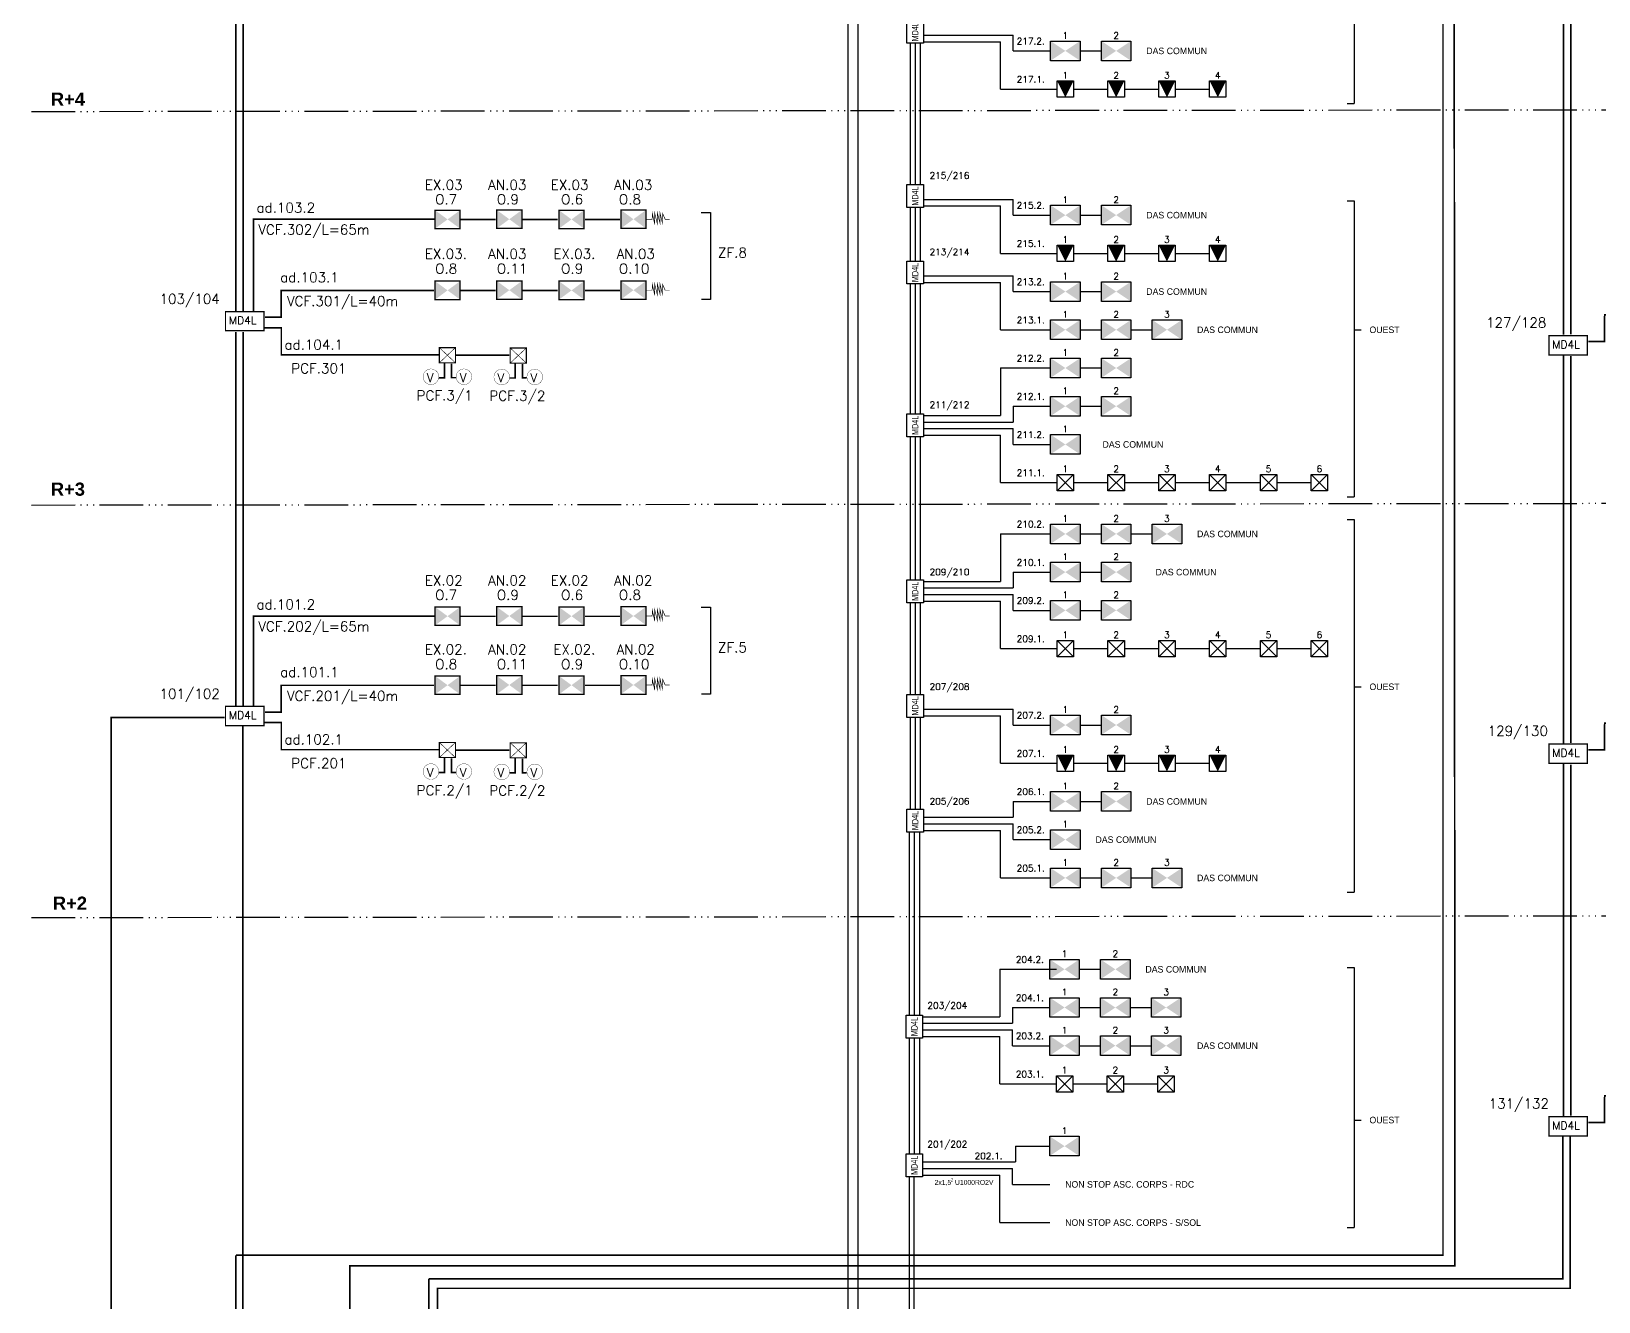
# Model space of a CAD drawing. Header units: millimetres. Extents: x 3366 to 4352, y -3415 to -2128.
# Drawn here: x 3365.7 to 3796.2, y -3038.2 to -2689 of the extents above; entities that cross this region are included whole.
import ezdxf
from ezdxf.enums import TextEntityAlignment as Align

# ---------------------------------------------------------------- set-up
doc = ezdxf.new("R2010")
doc.units = ezdxf.units.MM
for name, pattern in [('ACAD_ISO06W100', [37.5, 24, -3, 0.5, -3, 0.5, -3, 0.5, -3]), ('CACHE2', [4.7625, 3.175, -1.5875]), ('SLD', [0])]:
    doc.linetypes.add(name, pattern=pattern)
for name, color, linetype in [('CCF', 6, 'Continuous'), ('JCC-ADRESSAGE', 6, 'Continuous'), ('JCC-ALARME GENERALE SELECTIVE', 3, 'Continuous'), ('JCC-CABLE1', 90, 'CABLE1'), ('JCC-CABLE2', 1, 'CABLE2'), ('JCC-CABLE3', 4, 'CABLE3'), ('JCC-CABLE4', 210, 'CABLE4'), ('JCC-CABLE5', 160, 'CABLE5'), ('JCC-ELEMENT DEPORTE_4 L DAS', 1, 'Continuous'), ('JCC-SYNOPTIQUE', 7, 'ACAD_ISO06W100')]:
    doc.layers.add(name, color=color, linetype=linetype)
doc.layers.add('JCC-MD4L', color=1, linetype='Continuous', lineweight=0)
doc.layers.add('JCC-PCF', color=1, linetype='Continuous', lineweight=25)
doc.styles.add('HELVL', font='ROMAND.SHX')
doc.styles.add('JOHNSON', font='')
doc.styles.add('ROMANC', font='romanc')
doc.styles.add('TEXTE', font='romans.shx')
doc.styles.get('JOHNSON').set_extended_font_data('Arial', bold=True)
doc.linetypes.add('CABLE1', pattern='A,3,-0.2,["/",Standard,S=1,R=0,X=0,Y=-0.5],-0.9', length=4.1)
doc.linetypes.add('CABLE2', pattern='A,3,-0.2,["//",Standard,S=1,R=0,X=0,Y=-0.5],-1.9', length=5.1)
doc.linetypes.add('CABLE3', pattern='A,3,-0.3,["*",Standard,S=1,R=0,X=0,Y=-0.5],-1', length=4.3)
doc.linetypes.add('CABLE4', pattern='A,3,-0.3,["**",Standard,S=1,R=0,X=0,Y=-0.5],-2', length=5.3)
doc.linetypes.add('CABLE5', pattern='A,3,-0.3,["~",Standard,S=1.5,R=0,X=0,Y=-0.85],-1.3', length=4.6)

# ---------------------------------------------------------------- blocks, each defined once
blk = doc.blocks.new('MD4L')
at = {"layer": 'JCC-ELEMENT DEPORTE_4 L DAS', "color": 0}
blk.add_lwpolyline([(-3.5, 2.5), (3.5, 2.5), (3.5, -2.5), (-3.5, -2.5)], close=True, dxfattribs=at)
at = {"layer": 'JCC-ADRESSAGE', "style": 'TEXTE'}
blk.add_attdef('ADRESSE', text='', height=3, dxfattribs=at).set_placement((0, 5), align=Align.MIDDLE)
at = {"layer": 'JCC-ELEMENT DEPORTE_4 L DAS', "color": 0, "width": 0.8}
blk.add_text('MD4L', height=2, dxfattribs=at).set_placement((0, 0), align=Align.MIDDLE_CENTER)
blk = doc.blocks.new('alarme générale selective')
at = {"layer": 'JCC-ALARME GENERALE SELECTIVE', "color": 0}
for p, q in [((2.5, -2.5), (-2.5, 2.5)), ((-2.5, -2.5), (2.5, 2.5))]:
    blk.add_line(p, q, dxfattribs=at)
blk.add_lwpolyline([(-2.5, 2.5), (2.5, 2.5), (2.5, -2.5), (-2.5, -2.5)], close=True, dxfattribs=at)
at = {"layer": 'JCC-ADRESSAGE', "style": 'TEXTE'}
blk.add_attdef('ADRESSE', text='', height=3, dxfattribs=at).set_placement((0, 5), align=Align.MIDDLE)
blk = doc.blocks.new('ccf')
blk.add_lwpolyline([(-4.5, 3), (4.5, 3), (4.5, -3), (-4.5, -3)], close=True)
for points in [[(-4.5, 3), (0, 0), (-4.5, -3), (0, 0)], [(4.5, 3), (0, 0), (4.5, -3), (0, 0)]]:
    blk.add_solid(points)
at = {"flags": 1}
for tag, p in [('SURVEILLANCE', (-0.4, 9.45)), ('SYMB_GRAPH', (-1.11, 8.01)), ('SYMB_VIC', (-0.3, 5.75)), ('MODULE', (-1.19, 2.95)), ('SYMB_VISIODEF', (0, 1.25)), ('ADRESSE', (0, -1.5)), ('METIER', (-0.22, -4.11)), ('CENTRALE', (-0.3, -11.63)), ('POSITION', (-0.72, -7.78)), ('VARIANTE', (0, -9.75)), ('TYPE', (-0.89, -9.34))]:
    blk.add_attdef(tag, text='', height=2.5, dxfattribs=at).set_placement(p, align=Align.CENTER)
for tag, p in [('LIBELLE', (0, 4)), ('LIBELLEZONE', (0, -6.5))]:
    blk.add_attdef(tag, text='', height=2.5).set_placement(p, align=Align.CENTER)
blk = doc.blocks.new('pcf')
for p, q in [((-2.5, -2.5), (-2.5, 2.5)), ((-2.5, 2.5), (2.5, 2.5)), ((2.5, 2.5), (2.5, -2.5)), ((2.5, -2.5), (-2.5, -2.5))]:
    blk.add_line(p, q)
blk.add_lwpolyline([(0, 2.5, 5, 0, 0), (0, -2.5, 0, 0, 0)], format="xyseb")
at = {"flags": 1}
for tag, p in [('SURVEILLANCE', (0.47, 9.4)), ('SYMB_GRAPH', (0.3, 7.54)), ('SYMB_VIC', (-0.15, 5.75)), ('MODULE', (-0.31, 2.9)), ('SYMB_VISIODEF', (0, 1.25)), ('ADRESSE', (0, -1.5)), ('METIER', (-0.07, -4.13)), ('CENTRALE', (0, -11.19)), ('VARIANTE', (0, -9.75)), ('POSITION', (0.16, -7.82)), ('TYPE', (0.31, -12.52))]:
    blk.add_attdef(tag, text='', height=2.5, dxfattribs=at).set_placement(p, align=Align.CENTER)
for tag, p in [('LIBELLE', (0, 4)), ('LIBELLEZONE', (0, -6.5))]:
    blk.add_attdef(tag, text='', height=2.5).set_placement(p, align=Align.CENTER)
blk = doc.blocks.new('A$C20DD5AA8')
at = {"color": 4, "linetype": 'Continuous', "const_width": 0.364}
blk.add_lwpolyline([(0.18, 5.52), (0.18, 0.18), (10.88, 0.18), (10.88, 5.52)], close=True, dxfattribs=at)
at = {"linetype": 'Continuous', "style": 'ROMANC'}
blk.add_text('MD4L', height=2.183, dxfattribs=at).set_placement((1.13, 2))
blk = doc.blocks.new("VOLETS D'AMENEE D'AIR DESENFUMAGE")
at = {"color": 3, "linetype": 'SLD', "const_width": 0.373}
blk.add_lwpolyline([(0, 5.12), (0, 0), (6.97, 0), (6.97, 5.12)], close=True, dxfattribs=at)
at = {"color": 3, "linetype": 'SLD'}
blk.add_solid([(0, 5.12), (0, 0), (6.97, 0), (6.97, 5.12)], dxfattribs=at)
blk = doc.blocks.new("VOLETS D'EXTRACTION DE DESENFUMAGE")
at = {"color": 1, "linetype": 'SLD', "const_width": 0.373}
blk.add_lwpolyline([(0, 5.12), (0, 0), (6.97, 0), (6.97, 5.12)], close=True, dxfattribs=at)
at = {"color": 1, "linetype": 'SLD'}
blk.add_solid([(0, 5.12), (0, 0), (6.97, 0), (6.97, 5.12)], dxfattribs=at)
blk = doc.blocks.new('BOITE DE RACCORDEMENT PCF')
at = {"color": 3, "linetype": 'Continuous', "const_width": 0.02}
blk.add_lwpolyline([(0, 0.275), (0, 0), (0.292, 0), (0.292, 0.275)], close=True, dxfattribs=at)
at = {"color": 3, "linetype": 'Continuous', "const_width": 0.01}
for points in [[(0.292, 0), (0, 0.275)], [(0.292, 0.275), (0, 0)]]:
    blk.add_lwpolyline(points, dxfattribs=at)
blk = doc.blocks.new('VENTOUSE ELECTROMANETIQUE A RUPTURE')
at = {"color": 4, "linetype": 'Continuous', "const_width": 0.00535}
blk.add_lwpolyline([(-0.142, 0, 1), (0.142, 0, 1)], format="xyb", close=True, dxfattribs=at)
at = {"color": 1, "linetype": 'SLD', "style": 'ROMANC'}
blk.add_text('V', height=0.16, dxfattribs=at).set_placement((-0.077, -0.096))
blk = doc.blocks.new('ELEMENT TERMINAL DAS')
at = {"linetype": 'SLD', "const_width": 0.015}
blk.add_lwpolyline([(0, 0), (0.138, 0), (0.141, 0.131), (0.192, -0.09), (0.196, 0.138), (0.253, -0.09), (0.257, 0.138), (0.317, -0.09), (0.317, 0.138), (0.372, -0.09), (0.375, 0.131), (0.433, 0), (0.536, 0)], dxfattribs=at)

msp = doc.modelspace()

# ---------------------------------------------------------------- linework, layer by layer
at = {"color": 0}
for p, q in [((3549.69, -2738.8), (3552.3, -2738.8)), ((3552.3, -2738.8), (3552.3, -2762.74)), ((3552.3, -2762.74), (3549.84, -2762.74)), ((3549.69, -2847.3), (3552.3, -2847.3)), ((3552.3, -2847.3), (3552.3, -2871.24)), ((3552.3, -2871.24), (3549.84, -2871.24))]:
    msp.add_line(p, q, dxfattribs=at)
for p, q in [((3610.5, -3001.58), (3635.17, -3001.58)), ((3610.5, -3003.4), (3631.71, -3003.4)), ((3631.71, -3016.43), (3631.71, -3003.4)), ((3635.17, -3005.93), (3635.17, -3001.58)), ((3635.17, -3005.93), (3645.46, -3005.93)), ((3631.71, -3016.43), (3645.46, -3016.43))]:
    msp.add_line(p, q)
at = {"color": 5, "linetype": 'CACHE2', "const_width": 0.45}
for points in [[(3421.9, -3025.4), (3753.46, -3025.4), (3753.46, -2428.08), (3810.22, -2428.08), (3810.22, -2390.51)], [(3782.04, -2462.74), (3782.04, -2462.74), (3782.04, -2462.74), (3782.04, -2462.74), (3756.43, -2462.74), (3756.73, -3028.32), (3453.23, -3028.32), (3453.23, -3396.26), (3531.3, -3396.26)], [(3418.86, -2877.63), (3387.67, -2877.63), (3387.67, -3215.15), (3387.67, -3215.15), (3387.67, -3398.41), (3531.37, -3398.36)], [(3474.9, -3031.9), (3474.9, -3031.9), (3474.9, -3031.9), (3786.38, -3031.9), (3786.38, -2992.66)], [(3421.9, -3025.4), (3421.9, -3218.07), (3421.9, -3218.07), (3421.54, -3397.11), (3531.37, -3397.31)], [(3474.9, -3031.9), (3474.9, -3395.3), (3531.3, -3395.3)]]:
    msp.add_lwpolyline(points, dxfattribs=at)
at = {"color": 1, "linetype": 'CACHE2', "const_width": 0.45}
for points in [[(3421.91, -2669.06), (3421.91, -2766.06)], [(3788.53, -2670.18), (3788.53, -2772.36)], [(3421.91, -2771.72), (3421.91, -2874.56)], [(3788.53, -2778.27), (3788.53, -2884.64)], [(3423.79, -2879.91), (3423.79, -3366.86), (3565.09, -3366.86)], [(3788.53, -2890.59), (3788.53, -2987.05)], [(3788.41, -2992.71), (3788.41, -3034.5), (3477.31, -3034.5), (3477.44, -3215.06), (3587.6, -3215.06)]]:
    msp.add_lwpolyline(points, dxfattribs=at)
at = {"color": 4, "linetype": 'CACHE2', "const_width": 0.45}
for points in [[(3423.87, -2669.06), (3423.87, -2766.06)], [(3786.52, -2670.15), (3786.52, -2772.44)], [(3423.87, -2771.72), (3423.87, -2874.56)], [(3786.52, -2778.19), (3786.52, -2884.7)], [(3786.52, -2890.41), (3786.52, -2987.1)]]:
    msp.add_lwpolyline(points, dxfattribs=at)
at = {"color": 3, "const_width": 0.45}
for points in [[(3426.77, -2765.86), (3426.77, -2740.69), (3476.6, -2740.69)], [(3483.68, -2740.77), (3493.3, -2740.77)], [(3500.71, -2740.77), (3510.32, -2740.77)], [(3517.79, -2740.77), (3527.41, -2740.77)], [(3429.89, -2767.63), (3434.33, -2767.63), (3434.37, -2760.28), (3476.28, -2760.28)], [(3483.68, -2760.28), (3493.3, -2760.28)], [(3500.71, -2760.28), (3510.32, -2760.28)], [(3517.79, -2760.28), (3527.41, -2760.28)], [(3793.37, -2774.27), (3797.82, -2774.27), (3797.86, -2766.92), (3839.77, -2766.92)], [(3426.77, -2874.36), (3426.77, -2849.74), (3476.6, -2849.74)], [(3483.68, -2849.82), (3493.3, -2849.82)], [(3500.71, -2849.82), (3510.32, -2849.82)], [(3517.79, -2849.82), (3527.41, -2849.82)], [(3429.89, -2876.13), (3434.33, -2876.13), (3434.37, -2868.78), (3476.28, -2868.78)], [(3483.68, -2868.78), (3493.3, -2868.78)], [(3500.71, -2868.78), (3510.32, -2868.78)], [(3517.79, -2868.78), (3527.41, -2868.78)], [(3793.37, -2886.5), (3797.82, -2886.5), (3797.86, -2879.15), (3839.77, -2879.15)], [(3793.37, -2988.91), (3797.82, -2988.91), (3797.86, -2981.56), (3839.77, -2981.56)]]:
    msp.add_lwpolyline(points, dxfattribs=at)
at = {"color": 6, "const_width": 0.45}
for points in [[(3429.85, -2770.49), (3434.39, -2770.49), (3434.39, -2777.96), (3477.66, -2777.96)], [(3479.18, -2780.24), (3479.18, -2784.24), (3477.61, -2784.24)], [(3481.14, -2780.35), (3481.14, -2784.23), (3482.35, -2784.23)], [(3497.03, -2778.06), (3482.21, -2778.06)], [(3498.65, -2780.32), (3498.65, -2784.32), (3497.07, -2784.32)], [(3500.61, -2780.43), (3500.61, -2784.31), (3501.81, -2784.31)], [(3429.85, -2878.99), (3434.39, -2878.99), (3434.39, -2886.46), (3477.66, -2886.46)], [(3479.18, -2888.74), (3479.18, -2892.74), (3477.61, -2892.74)], [(3497.03, -2886.56), (3482.21, -2886.56)], [(3481.14, -2888.85), (3481.14, -2892.73), (3482.35, -2892.73)], [(3498.65, -2888.82), (3498.65, -2892.82), (3497.07, -2892.82)], [(3500.61, -2888.93), (3500.61, -2892.81), (3501.81, -2892.81)]]:
    msp.add_lwpolyline(points, dxfattribs=at)
at = {"layer": 'JCC-CABLE1'}
for p, q in [((3590.05, -3288.21), (3590.05, -2260.31)), ((3609.87, -2692.32), (3609.87, -2731.16)), ((3609.87, -2737.46), (3609.87, -2752.17)), ((3609.87, -2758.47), (3609.87, -2794.18)), ((3609.87, -2800.48), (3609.87, -2839.78)), ((3610.73, -2800.05), (3631.94, -2800.05)), ((3631.94, -2813.08), (3631.94, -2800.05)), ((3631.94, -2813.08), (3647.49, -2813.08)), ((3651.99, -2813.08), (3661.44, -2813.08)), ((3665.94, -2813.08), (3675.39, -2813.08)), ((3679.89, -2813.08), (3689.35, -2813.08)), ((3693.85, -2813.08), (3703.3, -2813.08)), ((3707.8, -2813.08), (3717.26, -2813.08)), ((3609.87, -2846.08), (3609.87, -2871.28)), ((3610.73, -2845.65), (3631.94, -2845.65)), ((3631.94, -2858.68), (3631.94, -2845.65)), ((3631.94, -2858.68), (3647.49, -2858.68)), ((3651.99, -2858.68), (3661.44, -2858.68)), ((3665.94, -2858.68), (3675.39, -2858.68)), ((3679.89, -2858.68), (3689.35, -2858.68)), ((3693.85, -2858.68), (3703.3, -2858.68)), ((3707.8, -2858.68), (3717.26, -2858.68)), ((3609.87, -2877.58), (3609.87, -2902.79)), ((3609.64, -2909.09), (3609.64, -2959.42)), ((3609.64, -2965.72), (3609.64, -2997.53)), ((3610.5, -2965.29), (3631.71, -2965.29)), ((3631.71, -2978.32), (3631.71, -2965.29)), ((3631.71, -2978.32), (3647.26, -2978.32)), ((3651.76, -2978.32), (3661.21, -2978.32)), ((3665.71, -2978.32), (3675.16, -2978.32))]:
    msp.add_line(p, q, dxfattribs=at)
at = {"layer": 'JCC-CABLE1', "color": 1}
for p, q in [((3608.48, -2692.32), (3608.48, -2731.16)), ((3608.48, -2737.46), (3608.48, -2752.17)), ((3608.48, -2758.47), (3608.48, -2794.18)), ((3608.48, -2800.48), (3608.48, -2839.78)), ((3608.48, -2846.08), (3608.48, -2871.28)), ((3608.48, -2877.58), (3608.48, -2902.79)), ((3608.25, -2909.09), (3608.25, -2959.48)), ((3608.25, -2965.66), (3608.25, -2997.53))]:
    msp.add_line(p, q, dxfattribs=at)
msp.add_lwpolyline([(3608.83, -3044.23), (3608.25, -3044.23), (3608.25, -3003.83)], dxfattribs=at)
at = {"layer": 'JCC-CABLE2'}
for p, q in [((3610.73, -2691.89), (3631.94, -2691.89)), ((3631.94, -2704.92), (3631.94, -2691.89)), ((3631.94, -2704.92), (3647.49, -2704.92)), ((3651.99, -2704.92), (3661.44, -2704.92)), ((3665.94, -2704.92), (3675.39, -2704.92)), ((3679.89, -2704.92), (3689.35, -2704.92)), ((3610.73, -2737.03), (3631.94, -2737.03)), ((3631.94, -2750.07), (3631.94, -2737.03)), ((3631.94, -2750.07), (3647.49, -2750.07)), ((3651.99, -2750.07), (3661.44, -2750.07)), ((3665.94, -2750.07), (3675.39, -2750.07)), ((3679.89, -2750.07), (3689.35, -2750.07)), ((3610.73, -2877.15), (3631.94, -2877.15)), ((3631.94, -2890.19), (3631.94, -2877.15)), ((3631.94, -2890.19), (3647.49, -2890.19)), ((3651.99, -2890.19), (3661.44, -2890.19)), ((3665.94, -2890.19), (3675.39, -2890.19)), ((3679.89, -2890.19), (3689.35, -2890.19))]:
    msp.add_line(p, q, dxfattribs=at)
at = {"layer": 'JCC-CABLE3'}
for p, q in [((3607.08, -2692.32), (3607.08, -2731.16)), ((3607.08, -2737.46), (3607.08, -2752.17)), ((3607.08, -2758.47), (3607.08, -2794.18)), ((3607.08, -2800.48), (3607.08, -2839.78)), ((3607.08, -2846.08), (3607.08, -2871.28)), ((3607.08, -2877.58), (3607.08, -2902.79)), ((3606.85, -2909.09), (3606.85, -2959.42)), ((3606.85, -2965.72), (3606.85, -2997.53)), ((3606.85, -3003.83), (3606.85, -3044.22))]:
    msp.add_line(p, q, dxfattribs=at)
msp.add_lwpolyline([(3592.84, -3233.91), (3592.84, -2246.53)], dxfattribs=at)
at = {"layer": 'JCC-CABLE4'}
for p, q in [((3610.73, -2690.07), (3635.4, -2690.07)), ((3635.4, -2694.42), (3635.4, -2690.07)), ((3635.4, -2694.42), (3645.69, -2694.42)), ((3653.79, -2694.42), (3659.67, -2694.42)), ((3610.73, -2735.22), (3635.4, -2735.22)), ((3635.4, -2739.56), (3635.4, -2735.22)), ((3635.4, -2739.56), (3645.69, -2739.56)), ((3653.79, -2739.56), (3659.67, -2739.56)), ((3610.73, -2756.22), (3635.4, -2756.22)), ((3610.73, -2758.04), (3631.94, -2758.04)), ((3631.94, -2771.07), (3631.94, -2758.04)), ((3635.4, -2760.57), (3635.4, -2756.22)), ((3635.4, -2760.57), (3645.69, -2760.57)), ((3653.79, -2760.57), (3659.67, -2760.57)), ((3631.94, -2771.07), (3645.69, -2771.07)), ((3653.79, -2771.07), (3659.67, -2771.07)), ((3667.74, -2771.07), (3673.63, -2771.07)), ((3610.73, -2798.24), (3635.4, -2798.24)), ((3635.4, -2802.58), (3635.4, -2798.24)), ((3635.4, -2802.58), (3645.69, -2802.58)), ((3631.94, -2827.17), (3631.94, -2840.21)), ((3631.94, -2827.17), (3645.69, -2827.17)), ((3653.79, -2827.17), (3659.67, -2827.17)), ((3667.74, -2827.17), (3673.63, -2827.17)), ((3610.73, -2840.21), (3631.94, -2840.21)), ((3635.4, -2837.67), (3645.69, -2837.67)), ((3635.4, -2837.67), (3635.4, -2842.02)), ((3653.79, -2837.67), (3659.67, -2837.67)), ((3610.73, -2842.02), (3635.4, -2842.02)), ((3635.4, -2900.69), (3645.69, -2900.69)), ((3635.4, -2900.69), (3635.4, -2905.04)), ((3653.79, -2900.69), (3659.67, -2900.69)), ((3610.73, -2905.04), (3635.4, -2905.04)), ((3610.73, -2906.85), (3635.4, -2906.85)), ((3610.73, -2908.66), (3631.94, -2908.66)), ((3631.94, -2921.7), (3631.94, -2908.66)), ((3635.4, -2911.19), (3635.4, -2906.85)), ((3635.4, -2911.19), (3645.69, -2911.19)), ((3631.94, -2921.7), (3645.69, -2921.7)), ((3653.79, -2921.7), (3659.67, -2921.7)), ((3667.74, -2921.7), (3673.63, -2921.7)), ((3631.71, -2946.82), (3631.71, -2959.85)), ((3631.71, -2946.82), (3647.26, -2946.82)), ((3653.56, -2946.82), (3659.44, -2946.82)), ((3610.5, -2959.85), (3631.71, -2959.85)), ((3610.5, -2963.48), (3635.17, -2963.48)), ((3635.17, -2967.82), (3635.17, -2963.48)), ((3635.17, -2967.82), (3645.46, -2967.82)), ((3653.56, -2967.82), (3659.44, -2967.82)), ((3667.51, -2967.82), (3673.4, -2967.82))]:
    msp.add_line(p, q, dxfattribs=at)
at = {"layer": 'JCC-CABLE5', "linetype": 'CABLE5'}
for p, q in [((3631.94, -2781.57), (3631.94, -2794.61)), ((3631.94, -2781.57), (3645.69, -2781.57)), ((3653.79, -2781.57), (3659.67, -2781.57)), ((3635.4, -2792.08), (3645.69, -2792.08)), ((3635.4, -2792.08), (3635.4, -2796.42)), ((3653.79, -2792.08), (3659.67, -2792.08)), ((3610.73, -2794.61), (3631.94, -2794.61)), ((3610.73, -2796.42), (3635.4, -2796.42)), ((3610.73, -2843.83), (3635.4, -2843.83)), ((3635.4, -2848.18), (3635.4, -2843.83)), ((3635.4, -2848.18), (3645.69, -2848.18)), ((3653.79, -2848.18), (3659.67, -2848.18)), ((3610.73, -2875.34), (3635.4, -2875.34)), ((3635.4, -2879.69), (3635.4, -2875.34)), ((3635.4, -2879.69), (3645.69, -2879.69)), ((3653.79, -2879.69), (3659.67, -2879.69)), ((3635.17, -2957.32), (3645.46, -2957.32)), ((3635.17, -2957.32), (3635.17, -2961.66)), ((3653.56, -2957.32), (3659.44, -2957.32)), ((3667.51, -2957.32), (3673.4, -2957.32)), ((3610.5, -2961.66), (3635.17, -2961.66)), ((3636.03, -2995.42), (3645.46, -2995.42)), ((3636.03, -2995.42), (3636.03, -2999.77)), ((3610.5, -2999.77), (3636.03, -2999.77))]:
    msp.add_line(p, q, dxfattribs=at)
at = {"layer": 'JCC-SYNOPTIQUE', "color": 8, "linetype": 'ByBlock'}
for p, q in [((3729.07, -2627.46), (3729.07, -2708.86)), ((3727.16, -2708.86), (3729.07, -2708.86)), ((3727.16, -2735.62), (3729.07, -2735.62)), ((3729.07, -2735.62), (3729.07, -2817.02)), ((3729.07, -2771.07), (3730.99, -2771.07)), ((3727.16, -2817.02), (3729.07, -2817.02)), ((3727.16, -2823.23), (3729.07, -2823.23)), ((3729.07, -2823.23), (3729.07, -2925.64)), ((3729.07, -2869.18), (3730.99, -2869.18)), ((3727.16, -2925.64), (3729.07, -2925.64)), ((3727.16, -2946.36), (3729.07, -2946.36)), ((3729.07, -2946.36), (3729.07, -3017.77)), ((3729.07, -2988.25), (3730.99, -2988.25)), ((3727.16, -3017.77), (3729.07, -3017.77))]:
    msp.add_line(p, q, dxfattribs=at)
at = {"layer": 'JCC-SYNOPTIQUE', "color": 0, "ltscale": 0.5}
for p, q in [((3365.73, -2711.06), (4351.27, -2709.98)), ((3365.73, -2819.23), (4351.27, -2818.15)), ((3365.73, -2932.58), (4351.84, -2931.51))]:
    msp.add_line(p, q, dxfattribs=at)

# ---------------------------------------------------------------- block references
at = {"linetype": 'Continuous'}
for name, p, xscale, yscale, zscale in [("VOLETS D'EXTRACTION DE DESENFUMAGE", (3476.6, -2743.27), 0.9900000000000001, 0.9900000000000001, 0.9900000000000001), ("VOLETS D'AMENEE D'AIR DESENFUMAGE", (3493.56, -2743.22), 0.9900000000000001, 0.9900000000000001, 0.9900000000000001), ("VOLETS D'EXTRACTION DE DESENFUMAGE", (3510.64, -2743.27), 0.9900000000000001, 0.9900000000000001, 0.9900000000000001), ("VOLETS D'AMENEE D'AIR DESENFUMAGE", (3527.66, -2743.22), 0.9900000000000001, 0.9900000000000001, 0.9900000000000001), ('ELEMENT TERMINAL DAS', (3534.57, -2740.68), 12.097701, 12.097701, 12.097701), ("VOLETS D'EXTRACTION DE DESENFUMAGE", (3476.6, -2762.77), 0.9900000000000001, 0.9900000000000001, 0.9900000000000001), ("VOLETS D'AMENEE D'AIR DESENFUMAGE", (3493.56, -2762.72), 0.9900000000000001, 0.9900000000000001, 0.9900000000000001), ("VOLETS D'EXTRACTION DE DESENFUMAGE", (3510.64, -2762.77), 0.9900000000000001, 0.9900000000000001, 0.9900000000000001), ("VOLETS D'AMENEE D'AIR DESENFUMAGE", (3527.66, -2762.72), 0.9900000000000001, 0.9900000000000001, 0.9900000000000001), ('ELEMENT TERMINAL DAS', (3534.57, -2760.18), 12.097701, 12.097701, 12.097701), ('BOITE DE RACCORDEMENT PCF', (3477.79, -2780.14), 15.12212625, 15.12212625, 15.12212625), ('BOITE DE RACCORDEMENT PCF', (3497.26, -2780.22), 15.12212625, 15.12212625, 15.12212625), ('VENTOUSE ELECTROMANETIQUE A RUPTURE', (3475.48, -2783.98), 15.12212625, 15.12212625, 15.12212625), ('VENTOUSE ELECTROMANETIQUE A RUPTURE', (3484.54, -2783.98), 15.12212625, 15.12212625, 15.12212625), ('VENTOUSE ELECTROMANETIQUE A RUPTURE', (3494.94, -2784.05), 15.12212625, 15.12212625, 15.12212625), ('VENTOUSE ELECTROMANETIQUE A RUPTURE', (3504, -2784.05), 15.12212625, 15.12212625, 15.12212625), ("VOLETS D'EXTRACTION DE DESENFUMAGE", (3476.6, -2852.31), 0.9900000000000001, 0.9900000000000001, 0.9900000000000001), ("VOLETS D'AMENEE D'AIR DESENFUMAGE", (3493.56, -2852.26), 0.9900000000000001, 0.9900000000000001, 0.9900000000000001), ("VOLETS D'EXTRACTION DE DESENFUMAGE", (3510.64, -2852.31), 0.9900000000000001, 0.9900000000000001, 0.9900000000000001), ("VOLETS D'AMENEE D'AIR DESENFUMAGE", (3527.66, -2852.26), 0.9900000000000001, 0.9900000000000001, 0.9900000000000001), ('ELEMENT TERMINAL DAS', (3534.57, -2849.72), 12.097701, 12.097701, 12.097701), ("VOLETS D'EXTRACTION DE DESENFUMAGE", (3476.6, -2871.27), 0.9900000000000001, 0.9900000000000001, 0.9900000000000001), ("VOLETS D'AMENEE D'AIR DESENFUMAGE", (3493.56, -2871.22), 0.9900000000000001, 0.9900000000000001, 0.9900000000000001), ("VOLETS D'EXTRACTION DE DESENFUMAGE", (3510.64, -2871.27), 0.9900000000000001, 0.9900000000000001, 0.9900000000000001), ("VOLETS D'AMENEE D'AIR DESENFUMAGE", (3527.66, -2871.22), 0.9900000000000001, 0.9900000000000001, 0.9900000000000001), ('ELEMENT TERMINAL DAS', (3534.57, -2868.68), 12.097701, 12.097701, 12.097701), ('BOITE DE RACCORDEMENT PCF', (3477.79, -2888.64), 15.12212625, 15.12212625, 15.12212625), ('BOITE DE RACCORDEMENT PCF', (3497.26, -2888.72), 15.12212625, 15.12212625, 15.12212625), ('VENTOUSE ELECTROMANETIQUE A RUPTURE', (3475.48, -2892.47), 15.12212625, 15.12212625, 15.12212625), ('VENTOUSE ELECTROMANETIQUE A RUPTURE', (3484.54, -2892.47), 15.12212625, 15.12212625, 15.12212625), ('VENTOUSE ELECTROMANETIQUE A RUPTURE', (3494.94, -2892.55), 15.12212625, 15.12212625, 15.12212625), ('VENTOUSE ELECTROMANETIQUE A RUPTURE', (3504, -2892.55), 15.12212625, 15.12212625, 15.12212625)]:
    msp.add_blockref(name, p, dxfattribs=dict(at, xscale=xscale, yscale=yscale, zscale=zscale))
at = {"color": 0, "xscale": 0.9900000000000001, "yscale": 0.9900000000000001, "zscale": 0.9900000000000001}
for p in [(3418.88, -2771.53), (3782.36, -2778.17), (3418.88, -2880.03), (3782.36, -2890.4), (3782.36, -2992.81)]:
    msp.add_blockref('A$C20DD5AA8', p, dxfattribs=at)
at = {"layer": 'CCF', "xscale": 0.9, "yscale": 0.9, "zscale": 0.9}
for p in [(3649.74, -2694.42), (3663.69, -2694.42), (3649.74, -2739.56), (3663.69, -2739.56), (3649.74, -2760.57), (3663.69, -2760.57), (3649.74, -2771.07), (3663.69, -2771.07), (3677.64, -2771.07), (3649.74, -2781.57), (3663.69, -2781.57), (3649.74, -2792.08), (3663.69, -2792.08), (3649.74, -2802.58), (3649.74, -2827.17), (3663.69, -2827.17), (3677.64, -2827.17), (3649.74, -2837.67), (3663.69, -2837.67), (3649.74, -2848.18), (3663.69, -2848.18), (3649.74, -2879.69), (3663.69, -2879.69), (3649.74, -2900.69), (3663.69, -2900.69), (3649.74, -2911.19), (3649.74, -2921.7), (3663.69, -2921.7), (3677.64, -2921.7), (3649.51, -2946.82), (3663.46, -2946.82), (3649.51, -2957.32), (3663.46, -2957.32), (3677.41, -2957.32), (3649.51, -2967.82), (3663.46, -2967.82), (3677.41, -2967.82), (3649.51, -2995.42)]:
    msp.add_blockref('ccf', p, dxfattribs=at)
at = {"layer": 'JCC-ALARME GENERALE SELECTIVE', "lineweight": 0, "xscale": 0.9, "yscale": 0.9, "zscale": 0.9}
for p in [(3649.74, -2813.08), (3663.69, -2813.08), (3677.64, -2813.08), (3691.6, -2813.08), (3705.55, -2813.08), (3719.51, -2813.08), (3649.74, -2858.68), (3663.69, -2858.68), (3677.64, -2858.68), (3691.6, -2858.68), (3705.55, -2858.68), (3719.51, -2858.68), (3649.51, -2978.32), (3663.46, -2978.32), (3677.41, -2978.32)]:
    msp.add_blockref('alarme générale selective', p, dxfattribs=at)
at = {"layer": 'JCC-MD4L', "lineweight": 0, "xscale": 0.9, "yscale": 0.9, "zscale": 0.9, "rotation": 90}
for p in [(3608.48, -2689.17), (3608.48, -2734.31), (3608.48, -2755.32), (3608.48, -2797.33), (3608.48, -2842.93), (3608.48, -2874.43), (3608.48, -2905.94), (3608.25, -2962.57), (3608.25, -3000.68)]:
    msp.add_blockref('MD4L', p, dxfattribs=at)
at = {"layer": 'JCC-PCF', "color": 6, "xscale": 0.9, "yscale": 0.9, "zscale": 0.9}
for p in [(3649.74, -2704.92), (3663.69, -2704.92), (3677.64, -2704.92), (3691.6, -2704.92), (3649.74, -2750.07), (3663.69, -2750.07), (3677.64, -2750.07), (3691.6, -2750.07), (3649.74, -2890.19), (3663.69, -2890.19), (3677.64, -2890.19), (3691.6, -2890.19)]:
    msp.add_blockref('pcf', p, dxfattribs=at)

# ---------------------------------------------------------------- texts
at = {"color": 0, "style": 'HELVL'}
for s, p in [('EX.03', (3473.81, -2732.61)), ('AN.03', (3491.2, -2732.61)), ('EX.03', (3508.38, -2732.61)), ('AN.03', (3525.78, -2732.61)), ('ad.103.2', (3427.58, -2738.87)), ('O.7', (3476.63, -2736.58)), ('O.9', (3493.57, -2736.58)), ('O.6', (3511.22, -2736.58)), ('O.8', (3527.1, -2736.58)), ('VCF.302/L=65m', (3428.06, -2744.9)), ('EX.03.', (3473.81, -2751.57)), ('AN.03', (3491.2, -2751.57)), ('EX.03.', (3509.1, -2751.57)), ('AN.03', (3526.49, -2751.57)), ('ZF.8', (3554.33, -2751.23)), ('O.8', (3476.63, -2755.62)), ('O.11', (3493.57, -2755.62)), ('O.9', (3511.22, -2755.62)), ('O.10', (3527.1, -2755.62)), ('ad.103.1', (3434.08, -2758.01)), ('103/104', (3400.93, -2763.95)), ('VCF.301/L=40m', (3435.94, -2764.54)), ('127/128', (3765.28, -2770.44)), ('ad.104.1', (3435.25, -2776.52)), ('PCF.301', (3437.12, -2783.05)), ('PCF.3/1', (3471.55, -2790.49)), ('PCF.3/2', (3491.52, -2790.57)), ('EX.02', (3473.81, -2841.32)), ('AN.02', (3491.2, -2841.32)), ('EX.02', (3508.38, -2841.32)), ('AN.02', (3525.78, -2841.32)), ('ad.101.2', (3427.58, -2847.92)), ('O.7', (3476.63, -2845.29)), ('O.9', (3493.57, -2845.29)), ('O.6', (3511.22, -2845.29)), ('O.8', (3527.1, -2845.29)), ('VCF.202/L=65m', (3428.06, -2853.95)), ('EX.02.', (3473.81, -2860.27)), ('AN.02', (3491.2, -2860.27)), ('EX.02.', (3509.1, -2860.27)), ('AN.02', (3526.49, -2860.27)), ('ZF.5', (3554.33, -2859.73)), ('O.8', (3476.63, -2864.33)), ('O.11', (3493.57, -2864.33)), ('O.9', (3511.22, -2864.33)), ('O.10', (3527.1, -2864.33)), ('ad.101.1', (3434.08, -2866.51)), ('101/102', (3400.93, -2872.45)), ('VCF.201/L=40m', (3435.94, -2873.04)), ('129/130', (3765.72, -2882.67)), ('ad.102.1', (3435.25, -2885.02)), ('PCF.201', (3437.12, -2891.55)), ('PCF.2/1', (3471.55, -2898.99)), ('PCF.2/2', (3491.52, -2899.07)), ('131/132', (3765.99, -2985.08))]:
    msp.add_text(s, height=2.722, dxfattribs=at).set_placement(p)
at = {"layer": 'JCC-ADRESSAGE', "style": 'TEXTE'}
for tag, p in [('1', (3649.74, -2690.17)), ('2', (3663.69, -2690.17)), ('217.2.', (3640.22, -2691.74)), ('217.1.', (3640.22, -2702.24)), ('1', (3649.74, -2701.13)), ('2', (3663.69, -2701.13)), ('3', (3677.64, -2701.13)), ('4', (3691.6, -2701.13)), ('215.2.', (3640.22, -2736.88)), ('1', (3649.74, -2735.32)), ('2', (3663.69, -2735.32)), ('1', (3649.74, -2746.27)), ('2', (3663.69, -2746.27)), ('3', (3677.64, -2746.27)), ('4', (3691.6, -2746.27)), ('215.1.', (3640.22, -2747.39)), ('213.2.', (3640.22, -2757.89)), ('1', (3649.74, -2756.33)), ('2', (3663.69, -2756.33)), ('213.1.', (3640.22, -2768.39)), ('1', (3649.74, -2766.83)), ('2', (3663.69, -2766.83)), ('3', (3677.64, -2766.83)), ('1', (3649.74, -2777.33)), ('2', (3663.69, -2777.33)), ('212.2.', (3640.22, -2778.9)), ('212.1.', (3640.22, -2789.4)), ('1', (3649.74, -2787.83)), ('2', (3663.69, -2787.83)), ('1', (3649.74, -2798.34)), ('211.2.', (3640.22, -2799.9)), ('211.1.', (3640.22, -2810.4)), ('1', (3649.74, -2809.29)), ('2', (3663.69, -2809.29)), ('3', (3677.64, -2809.29)), ('4', (3691.6, -2809.29)), ('5', (3705.55, -2809.29)), ('6', (3719.51, -2809.29)), ('210.2.', (3640.22, -2824.49)), ('1', (3649.74, -2822.93)), ('2', (3663.69, -2822.93)), ('3', (3677.64, -2822.93)), ('1', (3649.74, -2833.43)), ('2', (3663.69, -2833.43)), ('210.1.', (3640.22, -2835)), ('209.2.', (3640.22, -2845.5)), ('1', (3649.74, -2843.93)), ('2', (3663.69, -2843.93)), ('1', (3649.74, -2854.89)), ('2', (3663.69, -2854.89)), ('3', (3677.64, -2854.89)), ('4', (3691.6, -2854.89)), ('5', (3705.55, -2854.89)), ('6', (3719.51, -2854.89)), ('209.1.', (3640.22, -2856)), ('1', (3649.74, -2875.44)), ('2', (3663.69, -2875.44)), ('207.2.', (3640.22, -2877.01)), ('207.1.', (3640.22, -2887.51)), ('1', (3649.74, -2886.4)), ('2', (3663.69, -2886.4)), ('3', (3677.64, -2886.4)), ('4', (3691.6, -2886.4)), ('206.1.', (3640.22, -2898.01)), ('1', (3649.74, -2896.45)), ('2', (3663.69, -2896.45)), ('205.2.', (3640.22, -2908.51)), ('1', (3649.74, -2906.95)), ('205.1.', (3640.22, -2919.02)), ('1', (3649.74, -2917.45)), ('2', (3663.69, -2917.45)), ('3', (3677.64, -2917.45)), ('204.2.', (3639.99, -2944.14)), ('1', (3649.51, -2942.57)), ('2', (3663.46, -2942.57)), ('1', (3649.51, -2953.07)), ('2', (3663.46, -2953.07)), ('3', (3677.41, -2953.07)), ('204.1.', (3639.99, -2954.64)), ('203.2.', (3639.99, -2965.14)), ('1', (3649.51, -2963.58)), ('2', (3663.46, -2963.58)), ('3', (3677.41, -2963.58)), ('1', (3649.51, -2974.53)), ('2', (3663.46, -2974.53)), ('3', (3677.41, -2974.53)), ('203.1.', (3639.99, -2975.64)), ('1', (3649.51, -2991.18)), ('202.1.', (3628.66, -2998.12))]:
    msp.add_attdef(tag, text='', height=1.8, dxfattribs=at).set_placement(p, align=Align.MIDDLE_CENTER)
for tag, p in [('215/216', (3617.92, -2728.8)), ('213/214', (3617.92, -2749.81)), ('211/212', (3617.92, -2791.82)), ('209/210', (3617.92, -2837.77)), ('207/208', (3617.92, -2869.28)), ('205/206', (3617.92, -2900.79)), ('203/204', (3617.31, -2956.89)), ('201/202', (3617.31, -2995))]:
    msp.add_attdef(tag, text='', height=1.8, dxfattribs=at).set_placement(p, align=Align.MIDDLE)
at = {"layer": 'JCC-SYNOPTIQUE', "color": 8}
for s, p in [('DAS COMMUN', (3671.95, -2694.42)), ('DAS COMMUN', (3671.95, -2739.56)), ('DAS COMMUN', (3671.95, -2760.57)), ('DAS COMMUN', (3685.9, -2771.07)), ('OUEST', (3733.26, -2771.07)), ('DAS COMMUN', (3659.93, -2802.58)), ('DAS COMMUN', (3685.9, -2827.17)), ('DAS COMMUN', (3674.52, -2837.67)), ('OUEST', (3733.26, -2869.18)), ('DAS COMMUN', (3671.95, -2900.69)), ('DAS COMMUN', (3658, -2911.19)), ('DAS COMMUN', (3685.9, -2921.7)), ('DAS COMMUN', (3671.72, -2946.82)), ('DAS COMMUN', (3685.9, -2967.82)), ('OUEST', (3733.26, -2988.25)), ('NON STOP ASC. CORPS - RDC', (3649.67, -3005.93)), ('NON STOP ASC. CORPS - S/SOL', (3649.67, -3016.43))]:
    msp.add_text(s, height=1.8, dxfattribs=at).set_placement(p, align=Align.MIDDLE_LEFT)
at = {"layer": 'JCC-SYNOPTIQUE', "color": 0, "ltscale": 0.5, "style": 'JOHNSON'}
for s, p in [('R+4', (3375.77, -2707.69)), ('R+3', (3375.77, -2814.87)), ('R+2', (3376.34, -2928.62))]:
    msp.add_text(s, height=3.6, dxfattribs=at).set_placement(p, align=Align.MIDDLE)
at = {"layer": 'JCC-SYNOPTIQUE'}
for s, height, p in [('2x1,5  U1000RO2V', 1.35, (3621.9, -3005.38)), ('2', 0.9, (3618.63, -3004.7))]:
    msp.add_text(s, height=height, dxfattribs=at).set_placement(p, align=Align.MIDDLE_CENTER)

doc.saveas('drawing.dxf')
